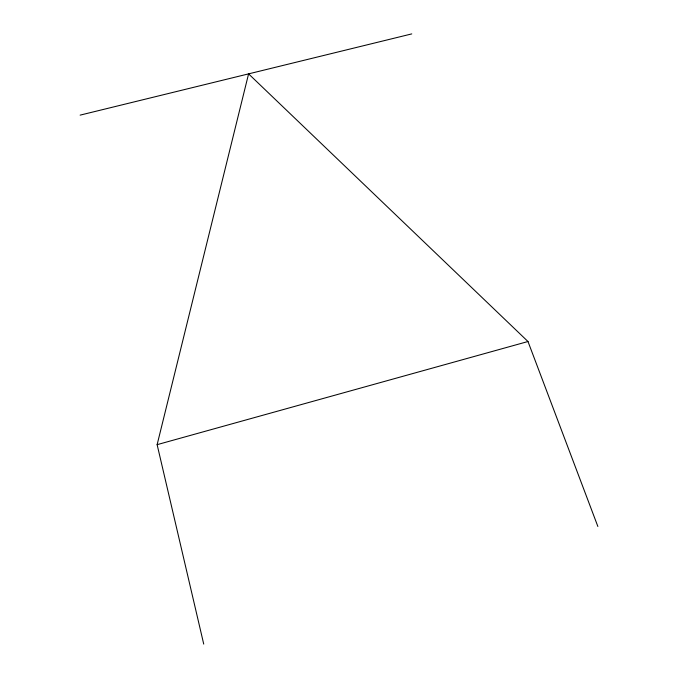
<?xml version="1.0" encoding="UTF-8"?>
<svg xmlns="http://www.w3.org/2000/svg" width="678" height="678" viewBox="0 0 678 678"><rect width="100%" height="100%" fill="white"/><g stroke="black" fill="none" stroke-linecap="round" stroke-linejoin="round"><path stroke-width="1.02" d="M203.731 644.1L157.127 444.658L248.589 73.868L527.984 341.517L597.869 526.475M157.127 444.658L527.984 341.517M80.131 115.133L411.766 33.9"/></g></svg>
